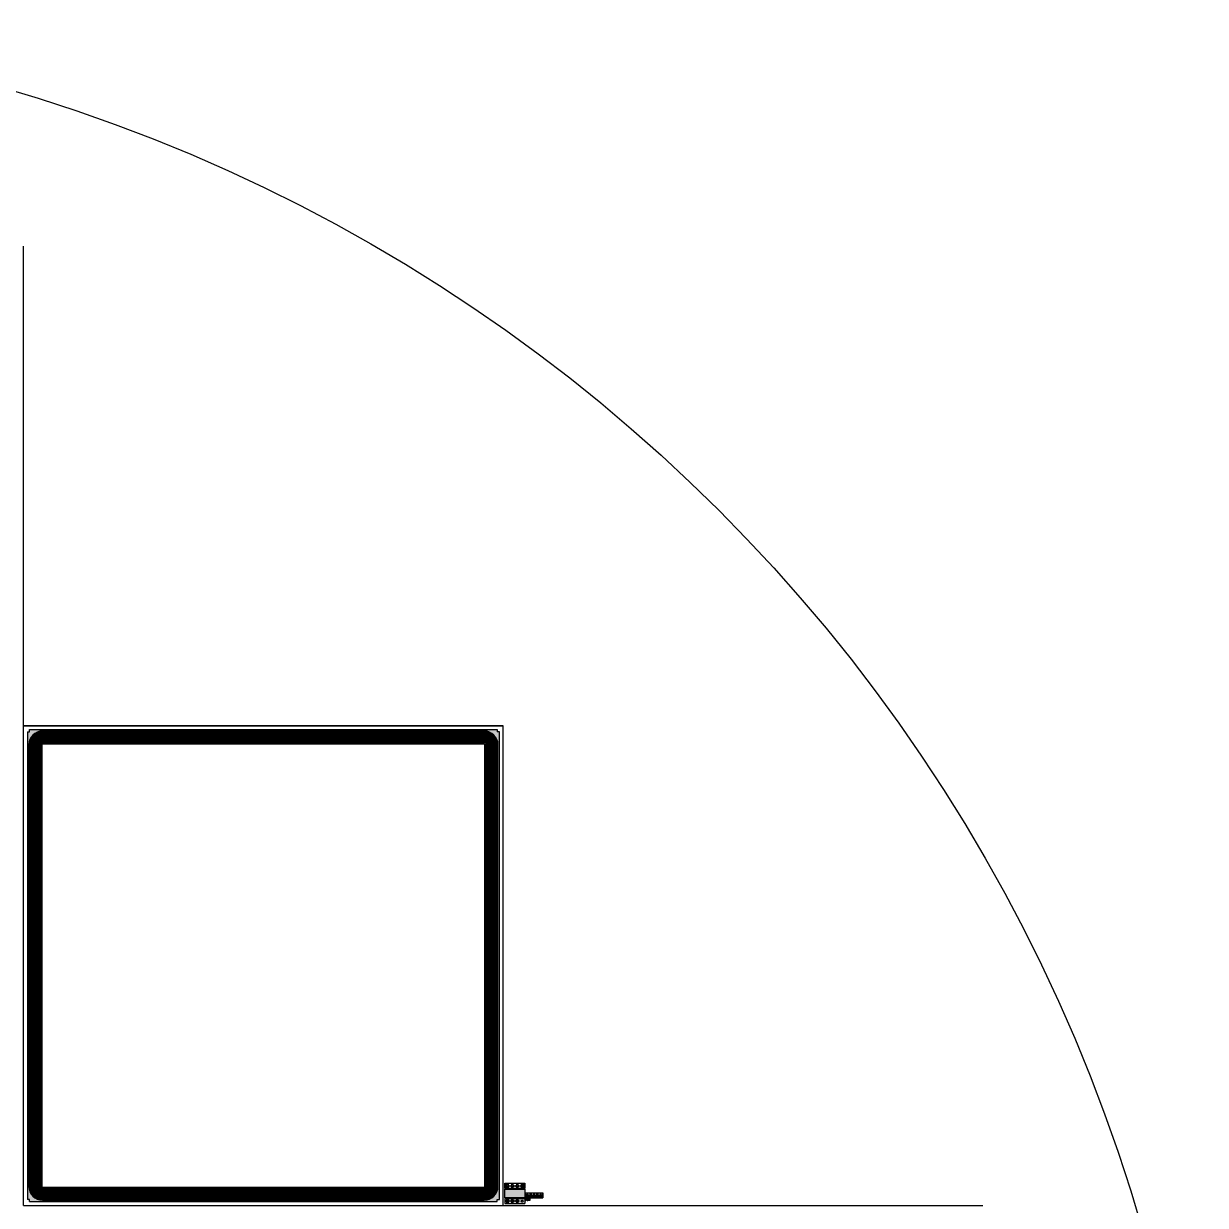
# Model space of a CAD drawing. Header units: millimetres. Extents: x -75 to 75, y -75 to 75.
# Drawn here: x 21.6 to 75, y 21.6 to 75 of the extents above; entities that cross this region are included whole.
import ezdxf

# ---------------------------------------------------------------- set-up
doc = ezdxf.new("R2010")
doc.units = ezdxf.units.MM
doc.layers.add('400AMET#2', color=9, linetype='Continuous')

msp = doc.modelspace()

# ---------------------------------------------------------------- hatches: boundary and pattern name
at = {"layer": '400AMET#2'}
h = msp.add_hatch(color=256, dxfattribs=at)
h.dxf.hatch_style = 1
h.paths.add_polyline_path([(21.92, 43.13), (21.92, 43.03), (21.82, 43.03), (21.82, 21.92), (21.92, 21.92), (21.92, 21.82), (43.03, 21.82), (43.03, 21.92), (43.13, 21.92), (43.13, 43.03), (43.03, 43.03), (43.03, 43.13)])
h.paths.add_polyline_path([(22.503, 43.063), (42.447, 43.063, -0.414214), (43.063, 42.447), (43.063, 22.503, -0.414214), (42.447, 21.887), (22.503, 21.887, -0.414214), (21.887, 22.503), (21.887, 42.447, -0.414214)], flags=16)
h.paths.add_polyline_path([(22.503, 43.043), (42.447, 43.043, -0.414214), (43.043, 42.447), (43.043, 22.503, -0.414214), (42.447, 21.907), (22.503, 21.907, -0.414214), (21.907, 22.503), (21.907, 42.447, -0.414214)], flags=0)
h.paths.add_polyline_path([(22.503, 43.017), (42.447, 43.017, -0.414214), (43.017, 42.447), (43.017, 22.503, -0.414214), (42.447, 21.933), (22.503, 21.933, -0.414214), (21.933, 22.503), (21.933, 42.447, -0.414214)], flags=0)
h.paths.add_polyline_path([(22.503, 42.997), (42.447, 42.997, -0.414214), (42.997, 42.447), (42.997, 22.503, -0.414214), (42.447, 21.953), (22.503, 21.953, -0.414214), (21.953, 22.503), (21.953, 42.447, -0.414214)], flags=0)
h.paths.add_polyline_path([(22.503, 42.973), (42.447, 42.973, -0.414214), (42.973, 42.447), (42.973, 22.503, -0.414214), (42.447, 21.977), (22.503, 21.977, -0.414214), (21.977, 22.503), (21.977, 42.447, -0.414214)], flags=0)
h.paths.add_polyline_path([(22.503, 42.953), (42.447, 42.953, -0.414214), (42.953, 42.447), (42.953, 22.503, -0.414214), (42.447, 21.997), (22.503, 21.997, -0.414214), (21.997, 22.503), (21.997, 42.447, -0.414214)], flags=0)
h.paths.add_polyline_path([(22.503, 42.929), (42.447, 42.929, -0.414214), (42.929, 42.447), (42.929, 22.503, -0.414214), (42.447, 22.021), (22.503, 22.021, -0.414214), (22.021, 22.503), (22.021, 42.447, -0.414214)], flags=0)
h.paths.add_polyline_path([(22.503, 42.909), (42.447, 42.909, -0.414214), (42.909, 42.447), (42.909, 22.503, -0.414214), (42.447, 22.041), (22.503, 22.041, -0.414214), (22.041, 22.503), (22.041, 42.447, -0.414214)], flags=0)
h.paths.add_polyline_path([(22.503, 42.885), (42.447, 42.885, -0.414214), (42.885, 42.447), (42.885, 22.503, -0.414214), (42.447, 22.065), (22.503, 22.065, -0.414214), (22.065, 22.503), (22.065, 42.447, -0.414214)], flags=0)
h.paths.add_polyline_path([(22.503, 42.865), (42.447, 42.865, -0.414214), (42.865, 42.447), (42.865, 22.503, -0.414214), (42.447, 22.085), (22.503, 22.085, -0.414214), (22.085, 22.503), (22.085, 42.447, -0.414214)], flags=0)
h.paths.add_polyline_path([(22.503, 42.843), (42.447, 42.843, -0.414214), (42.843, 42.447), (42.843, 22.503, -0.414214), (42.447, 22.107), (22.503, 22.107, -0.414214), (22.107, 22.503), (22.107, 42.447, -0.414214)], flags=0)
h.paths.add_polyline_path([(22.503, 42.823), (42.447, 42.823, -0.414214), (42.823, 42.447), (42.823, 22.503, -0.414214), (42.447, 22.127), (22.503, 22.127, -0.414214), (22.127, 22.503), (22.127, 42.447, -0.414214)], flags=0)
h.paths.add_polyline_path([(22.503, 42.801), (42.447, 42.801, -0.414214), (42.801, 42.447), (42.801, 22.503, -0.414214), (42.447, 22.149), (22.503, 22.149, -0.414214), (22.149, 22.503), (22.149, 42.447, -0.414214)], flags=0)
h.paths.add_polyline_path([(22.503, 42.781), (42.447, 42.781, -0.414214), (42.781, 42.447), (42.781, 22.503, -0.414214), (42.447, 22.169), (22.503, 22.169, -0.414214), (22.169, 22.503), (22.169, 42.447, -0.414214)], flags=0)
h.paths.add_polyline_path([(22.503, 42.759), (42.447, 42.759, -0.414214), (42.759, 42.447), (42.759, 22.503, -0.414214), (42.447, 22.191), (22.503, 22.191, -0.414214), (22.191, 22.503), (22.191, 42.447, -0.414214)], flags=0)
h.paths.add_polyline_path([(22.503, 42.739), (42.447, 42.739, -0.414214), (42.739, 42.447), (42.739, 22.503, -0.414214), (42.447, 22.211), (22.503, 22.211, -0.414214), (22.211, 22.503), (22.211, 42.447, -0.414214)], flags=0)
h.paths.add_polyline_path([(22.503, 42.721), (42.447, 42.721, -0.414214), (42.721, 42.447), (42.721, 22.503, -0.414214), (42.447, 22.229), (22.503, 22.229, -0.414214), (22.229, 22.503), (22.229, 42.447, -0.414214)], flags=0)
h.paths.add_polyline_path([(22.503, 42.701), (42.447, 42.701, -0.414214), (42.701, 42.447), (42.701, 22.503, -0.414214), (42.447, 22.249), (22.503, 22.249, -0.414214), (22.249, 22.503), (22.249, 42.447, -0.414214)], flags=0)
h.paths.add_polyline_path([(22.503, 42.683), (42.447, 42.683, -0.414214), (42.683, 42.447), (42.683, 22.503, -0.414214), (42.447, 22.267), (22.503, 22.267, -0.414214), (22.267, 22.503), (22.267, 42.447, -0.414214)], flags=0)
h.paths.add_polyline_path([(22.503, 42.663), (42.447, 42.663, -0.414214), (42.663, 42.447), (42.663, 22.503, -0.414214), (42.447, 22.287), (22.503, 22.287, -0.414214), (22.287, 22.503), (22.287, 42.447, -0.414214)], flags=0)
h.paths.add_polyline_path([(22.503, 42.645), (42.447, 42.645, -0.414214), (42.645, 42.447), (42.645, 22.503, -0.414214), (42.447, 22.305), (22.503, 22.305, -0.414214), (22.305, 22.503), (22.305, 42.447, -0.414214)], flags=0)
h.paths.add_polyline_path([(22.503, 42.625), (42.447, 42.625, -0.414214), (42.625, 42.447), (42.625, 22.503, -0.414214), (42.447, 22.325), (22.503, 22.325, -0.414214), (22.325, 22.503), (22.325, 42.447, -0.414214)], flags=0)
h.paths.add_polyline_path([(22.503, 42.61), (42.447, 42.61, -0.414214), (42.61, 42.447), (42.61, 22.503, -0.414214), (42.447, 22.34), (22.503, 22.34, -0.414214), (22.34, 22.503), (22.34, 42.447, -0.414214)], flags=0)
h.paths.add_polyline_path([(22.503, 42.59), (42.447, 42.59, -0.414214), (42.59, 42.447), (42.59, 22.503, -0.414214), (42.447, 22.36), (22.503, 22.36, -0.414214), (22.36, 22.503), (22.36, 42.447, -0.414214)], flags=0)
h.paths.add_polyline_path([(22.503, 42.575), (42.447, 42.575, -0.414214), (42.575, 42.447), (42.575, 22.503, -0.414214), (42.447, 22.375), (22.503, 22.375, -0.414214), (22.375, 22.503), (22.375, 42.447, -0.414214)], flags=0)
h.paths.add_polyline_path([(22.503, 42.555), (42.447, 42.555, -0.414214), (42.555, 42.447), (42.555, 22.503, -0.414214), (42.447, 22.395), (22.503, 22.395, -0.414214), (22.395, 22.503), (22.395, 42.447, -0.414214)], flags=0)
h.paths.add_polyline_path([(42.54, 42.54), (42.54, 22.41), (22.41, 22.41), (22.41, 42.54)], flags=0)
h.paths.add_polyline_path([(42.49, 42.49), (42.49, 22.46), (22.46, 22.46), (22.46, 42.49)], flags=0)
h.paths.add_polyline_path([(42.475, 42.475), (42.475, 22.475), (22.475, 22.475), (22.475, 42.475)], flags=0)
h.paths.add_polyline_path([(32.55, 42.447), (32.55, 42.297), (32.4, 42.297), (32.4, 42.447), (22.653, 42.447), (22.653, 42.297), (22.503, 42.297), (22.503, 32.55), (22.653, 32.55), (22.653, 32.4), (22.503, 32.4), (22.503, 22.653), (22.653, 22.653), (32.4, 22.503), (32.4, 22.653), (32.55, 22.653), (42.297, 22.503), (42.297, 22.653), (42.447, 22.653), (42.447, 32.4), (42.297, 32.4), (42.297, 32.55), (42.447, 32.55), (42.447, 42.297), (42.297, 42.297), (42.297, 42.447)], flags=0)
h = msp.add_hatch(color=256, dxfattribs=at)
h.dxf.hatch_style = 1
edge = h.paths.add_edge_path()
edge.add_arc((22.503, 22.503), 0.596, 180, 270)
edge.add_line((22.503, 21.907), (42.447, 21.907))
edge.add_arc((42.447, 22.503), 0.596, 270, 360)
edge.add_line((43.043, 22.503), (43.043, 42.447))
edge.add_arc((42.447, 42.447), 0.596, 360, 450)
edge.add_line((42.447, 43.043), (22.503, 43.043))
edge.add_arc((22.503, 42.447), 0.596, 90, 180)
edge.add_line((21.907, 42.447), (21.907, 22.503))
edge = h.paths.add_edge_path(flags=16)
edge.add_arc((22.503, 22.503), 0.57, 180, 270)
edge.add_line((22.503, 21.933), (42.447, 21.933))
edge.add_arc((42.447, 22.503), 0.57, 270, 360)
edge.add_line((43.017, 22.503), (43.017, 42.447))
edge.add_arc((42.447, 42.447), 0.57, 0, 90)
edge.add_line((42.447, 43.017), (22.503, 43.017))
edge.add_arc((22.503, 42.447), 0.57, 90, 180)
edge.add_line((21.933, 42.447), (21.933, 22.503))
h = msp.add_hatch(color=256, dxfattribs=at)
h.dxf.hatch_style = 1
edge = h.paths.add_edge_path()
edge.add_arc((22.503, 42.447), 0.55, 90, 180)
edge.add_line((21.953, 42.447), (21.953, 22.503))
edge.add_arc((22.503, 22.503), 0.55, 180, 270)
edge.add_line((22.503, 21.953), (42.447, 21.953))
edge.add_arc((42.447, 22.503), 0.55, 270, 360)
edge.add_line((42.997, 22.503), (42.997, 42.447))
edge.add_arc((42.447, 42.447), 0.55, 360, 450)
edge.add_line((42.447, 42.997), (22.503, 42.997))
edge = h.paths.add_edge_path(flags=16)
edge.add_arc((22.503, 42.447), 0.526, 90, 180)
edge.add_line((21.977, 42.447), (21.977, 22.503))
edge.add_arc((22.503, 22.503), 0.526, 180, 270)
edge.add_line((22.503, 21.977), (42.447, 21.977))
edge.add_arc((42.447, 22.503), 0.526, 270, 360)
edge.add_line((42.973, 22.503), (42.973, 42.447))
edge.add_arc((42.447, 42.447), 0.526, 360, 450)
edge.add_line((42.447, 42.973), (22.503, 42.973))
h = msp.add_hatch(color=256, dxfattribs=at)
h.dxf.hatch_style = 1
edge = h.paths.add_edge_path()
edge.add_arc((22.503, 22.503), 0.506, 180, 270)
edge.add_line((22.503, 21.997), (42.447, 21.997))
edge.add_arc((42.447, 22.503), 0.506, 270, 360)
edge.add_line((42.953, 22.503), (42.953, 42.447))
edge.add_arc((42.447, 42.447), 0.506, 360, 450)
edge.add_line((42.447, 42.953), (22.503, 42.953))
edge.add_arc((22.503, 42.447), 0.506, 90, 180)
edge.add_line((21.997, 42.447), (21.997, 22.503))
edge = h.paths.add_edge_path(flags=16)
edge.add_arc((22.503, 22.503), 0.482, 180, 270)
edge.add_line((22.503, 22.021), (42.447, 22.021))
edge.add_arc((42.447, 22.503), 0.482, 270, 360)
edge.add_line((42.929, 22.503), (42.929, 42.447))
edge.add_arc((42.447, 42.447), 0.482, 360, 450)
edge.add_line((42.447, 42.929), (22.503, 42.929))
edge.add_arc((22.503, 42.447), 0.482, 90, 180)
edge.add_line((22.021, 42.447), (22.021, 22.503))
h = msp.add_hatch(color=256, dxfattribs=at)
h.dxf.hatch_style = 1
edge = h.paths.add_edge_path()
edge.add_arc((22.503, 42.447), 0.462, 90, 180)
edge.add_line((22.041, 42.447), (22.041, 22.503))
edge.add_arc((22.503, 22.503), 0.462, 180, 270)
edge.add_line((22.503, 22.041), (42.447, 22.041))
edge.add_arc((42.447, 22.503), 0.462, 270, 360)
edge.add_line((42.909, 22.503), (42.909, 42.447))
edge.add_arc((42.447, 42.447), 0.462, 360, 450)
edge.add_line((42.447, 42.909), (22.503, 42.909))
edge = h.paths.add_edge_path(flags=16)
edge.add_arc((22.503, 42.447), 0.438, 90, 180)
edge.add_line((22.065, 42.447), (22.065, 22.503))
edge.add_arc((22.503, 22.503), 0.438, 180, 270)
edge.add_line((22.503, 22.065), (42.447, 22.065))
edge.add_arc((42.447, 22.503), 0.438, 270, 360)
edge.add_line((42.885, 22.503), (42.885, 42.447))
edge.add_arc((42.447, 42.447), 0.438, 360, 450)
edge.add_line((42.447, 42.885), (22.503, 42.885))
h = msp.add_hatch(color=256, dxfattribs=at)
h.dxf.hatch_style = 1
edge = h.paths.add_edge_path()
edge.add_arc((22.503, 22.503), 0.418, 180, 270)
edge.add_line((22.503, 22.085), (42.447, 22.085))
edge.add_arc((42.447, 22.503), 0.418, 270, 360)
edge.add_line((42.865, 22.503), (42.865, 42.447))
edge.add_arc((42.447, 42.447), 0.418, 0, 90)
edge.add_line((42.447, 42.865), (22.503, 42.865))
edge.add_arc((22.503, 42.447), 0.418, 90, 180)
edge.add_line((22.085, 42.447), (22.085, 22.503))
edge = h.paths.add_edge_path(flags=16)
edge.add_arc((22.503, 22.503), 0.396, 180, 270)
edge.add_line((22.503, 22.107), (42.447, 22.107))
edge.add_arc((42.447, 22.503), 0.396, 270, 360)
edge.add_line((42.843, 22.503), (42.843, 42.447))
edge.add_arc((42.447, 42.447), 0.396, 0, 90)
edge.add_line((42.447, 42.843), (22.503, 42.843))
edge.add_arc((22.503, 42.447), 0.396, 90, 180)
edge.add_line((22.107, 42.447), (22.107, 22.503))
h = msp.add_hatch(color=256, dxfattribs=at)
h.dxf.hatch_style = 1
edge = h.paths.add_edge_path(flags=16)
edge.add_arc((42.447, 22.503), 0.354, 270, 360)
edge.add_line((42.801, 22.503), (42.801, 42.447))
edge.add_arc((42.447, 42.447), 0.354, 0, 90)
edge.add_line((42.447, 42.801), (22.503, 42.801))
edge.add_arc((22.503, 42.447), 0.354, 90, 180)
edge.add_line((22.149, 42.447), (22.149, 22.503))
edge.add_arc((22.503, 22.503), 0.354, 180, 270)
edge.add_line((22.503, 22.149), (42.447, 22.149))
edge = h.paths.add_edge_path()
edge.add_arc((42.447, 22.503), 0.376, 270, 360)
edge.add_line((42.823, 22.503), (42.823, 42.447))
edge.add_arc((42.447, 42.447), 0.376, 0, 90)
edge.add_line((42.447, 42.823), (22.503, 42.823))
edge.add_arc((22.503, 42.447), 0.376, 90, 180)
edge.add_line((22.127, 42.447), (22.127, 22.503))
edge.add_arc((22.503, 22.503), 0.376, 180, 270)
edge.add_line((22.503, 22.127), (42.447, 22.127))
h = msp.add_hatch(color=256, dxfattribs=at)
h.dxf.hatch_style = 1
edge = h.paths.add_edge_path(flags=16)
edge.add_arc((42.447, 42.447), 0.312, 0, 90)
edge.add_line((42.447, 42.759), (22.503, 42.759))
edge.add_arc((22.503, 42.447), 0.312, 90, 180)
edge.add_line((22.191, 42.447), (22.191, 22.503))
edge.add_arc((22.503, 22.503), 0.312, 180, 270)
edge.add_line((22.503, 22.191), (42.447, 22.191))
edge.add_arc((42.447, 22.503), 0.312, 270, 360)
edge.add_line((42.759, 22.503), (42.759, 42.447))
edge = h.paths.add_edge_path()
edge.add_arc((42.447, 42.447), 0.334, 0, 90)
edge.add_line((42.447, 42.781), (22.503, 42.781))
edge.add_arc((22.503, 42.447), 0.334, 90, 180)
edge.add_line((22.169, 42.447), (22.169, 22.503))
edge.add_arc((22.503, 22.503), 0.334, 180, 270)
edge.add_line((22.503, 22.169), (42.447, 22.169))
edge.add_arc((42.447, 22.503), 0.334, 270, 360)
edge.add_line((42.781, 22.503), (42.781, 42.447))
h = msp.add_hatch(color=256, dxfattribs=at)
h.dxf.hatch_style = 1
edge = h.paths.add_edge_path(flags=16)
edge.add_arc((42.447, 22.503), 0.274, 270, 360)
edge.add_line((42.721, 22.503), (42.721, 42.447))
edge.add_arc((42.447, 42.447), 0.274, 0, 90)
edge.add_line((42.447, 42.721), (22.503, 42.721))
edge.add_arc((22.503, 42.447), 0.274, 90, 180)
edge.add_line((22.229, 42.447), (22.229, 22.503))
edge.add_arc((22.503, 22.503), 0.274, 180, 270)
edge.add_line((22.503, 22.229), (42.447, 22.229))
edge = h.paths.add_edge_path()
edge.add_arc((42.447, 22.503), 0.292, 270, 360)
edge.add_line((42.739, 22.503), (42.739, 42.447))
edge.add_arc((42.447, 42.447), 0.292, 0, 90)
edge.add_line((42.447, 42.739), (22.503, 42.739))
edge.add_arc((22.503, 42.447), 0.292, 90, 180)
edge.add_line((22.211, 42.447), (22.211, 22.503))
edge.add_arc((22.503, 22.503), 0.292, 180, 270)
edge.add_line((22.503, 22.211), (42.447, 22.211))
h = msp.add_hatch(color=256, dxfattribs=at)
h.dxf.hatch_style = 1
edge = h.paths.add_edge_path(flags=16)
edge.add_arc((42.447, 42.447), 0.236, 0, 90)
edge.add_line((42.447, 42.683), (22.503, 42.683))
edge.add_arc((22.503, 42.447), 0.236, 90, 180)
edge.add_line((22.267, 42.447), (22.267, 22.503))
edge.add_arc((22.503, 22.503), 0.236, 180, 270)
edge.add_line((22.503, 22.267), (42.447, 22.267))
edge.add_arc((42.447, 22.503), 0.236, 270, 360)
edge.add_line((42.683, 22.503), (42.683, 42.447))
edge = h.paths.add_edge_path()
edge.add_arc((42.447, 42.447), 0.254, 0, 90)
edge.add_line((42.447, 42.701), (22.503, 42.701))
edge.add_arc((22.503, 42.447), 0.254, 90, 180)
edge.add_line((22.249, 42.447), (22.249, 22.503))
edge.add_arc((22.503, 22.503), 0.254, 180, 270)
edge.add_line((22.503, 22.249), (42.447, 22.249))
edge.add_arc((42.447, 22.503), 0.254, 270, 360)
edge.add_line((42.701, 22.503), (42.701, 42.447))
h = msp.add_hatch(color=256, dxfattribs=at)
h.dxf.hatch_style = 1
edge = h.paths.add_edge_path()
edge.add_arc((42.447, 22.503), 0.216, 270, 360)
edge.add_line((42.663, 22.503), (42.663, 42.447))
edge.add_arc((42.447, 42.447), 0.216, 0, 90)
edge.add_line((42.447, 42.663), (22.503, 42.663))
edge.add_arc((22.503, 42.447), 0.216, 90, 180)
edge.add_line((22.287, 42.447), (22.287, 22.503))
edge.add_arc((22.503, 22.503), 0.216, 180, 270)
edge.add_line((22.503, 22.287), (42.447, 22.287))
edge = h.paths.add_edge_path(flags=16)
edge.add_arc((42.447, 22.503), 0.198, 270, 360)
edge.add_line((42.645, 22.503), (42.645, 42.447))
edge.add_arc((42.447, 42.447), 0.198, 0, 90)
edge.add_line((42.447, 42.645), (22.503, 42.645))
edge.add_arc((22.503, 42.447), 0.198, 90, 180)
edge.add_line((22.305, 42.447), (22.305, 22.503))
edge.add_arc((22.503, 22.503), 0.198, 180, 270)
edge.add_line((22.503, 22.305), (42.447, 22.305))
h = msp.add_hatch(color=256, dxfattribs=at)
h.dxf.hatch_style = 1
edge = h.paths.add_edge_path(flags=16)
edge.add_arc((22.503, 22.503), 0.163, 180, 270)
edge.add_line((22.503, 22.34), (42.447, 22.34))
edge.add_arc((42.447, 22.503), 0.163, 270, 360)
edge.add_line((42.61, 22.503), (42.61, 42.447))
edge.add_arc((42.447, 42.447), 0.163, 0, 90)
edge.add_line((42.447, 42.61), (22.503, 42.61))
edge.add_arc((22.503, 42.447), 0.163, 90, 180)
edge.add_line((22.34, 42.447), (22.34, 22.503))
edge = h.paths.add_edge_path()
edge.add_arc((22.503, 22.503), 0.178, 180, 270)
edge.add_line((22.503, 22.325), (42.447, 22.325))
edge.add_arc((42.447, 22.503), 0.178, 270, 360)
edge.add_line((42.625, 22.503), (42.625, 42.447))
edge.add_arc((42.447, 42.447), 0.178, 0, 90)
edge.add_line((42.447, 42.625), (22.503, 42.625))
edge.add_arc((22.503, 42.447), 0.178, 90, 180)
edge.add_line((22.325, 42.447), (22.325, 22.503))
h = msp.add_hatch(color=256, dxfattribs=at)
h.dxf.hatch_style = 1
edge = h.paths.add_edge_path()
edge.add_line((22.36, 42.447), (22.36, 22.503))
edge.add_arc((22.503, 22.503), 0.143, 180, 270)
edge.add_line((22.503, 22.36), (42.447, 22.36))
edge.add_arc((42.447, 22.503), 0.143, 270, 360)
edge.add_line((42.59, 22.503), (42.59, 42.447))
edge.add_arc((42.447, 42.447), 0.143, 0, 90)
edge.add_line((42.447, 42.59), (22.503, 42.59))
edge.add_arc((22.503, 42.447), 0.143, 90, 180)
edge = h.paths.add_edge_path(flags=16)
edge.add_line((22.375, 42.447), (22.375, 22.503))
edge.add_arc((22.503, 22.503), 0.128, 180, 270)
edge.add_line((22.503, 22.375), (42.447, 22.375))
edge.add_arc((42.447, 22.503), 0.128, 270, 360)
edge.add_line((42.575, 22.503), (42.575, 42.447))
edge.add_arc((42.447, 42.447), 0.128, 0, 90)
edge.add_line((42.447, 42.575), (22.503, 42.575))
edge.add_arc((22.503, 42.447), 0.128, 90, 180)
h = msp.add_hatch(color=256, dxfattribs=at)
h.dxf.hatch_style = 1
edge = h.paths.add_edge_path(flags=16)
edge.add_arc((22.503, 22.503), 0.093, 180, 270)
edge.add_line((22.503, 22.41), (42.447, 22.41))
edge.add_arc((42.447, 22.503), 0.093, 270, 360)
edge.add_line((42.54, 22.503), (42.54, 42.447))
edge.add_arc((42.447, 42.447), 0.093, 0, 90)
edge.add_line((42.447, 42.54), (22.503, 42.54))
edge.add_arc((22.503, 42.447), 0.093, 90, 180)
edge.add_line((22.41, 42.447), (22.41, 22.503))
edge = h.paths.add_edge_path()
edge.add_arc((22.503, 22.503), 0.108, 180, 270)
edge.add_line((22.503, 22.395), (42.447, 22.395))
edge.add_arc((42.447, 22.503), 0.108, 270, 360)
edge.add_line((42.555, 22.503), (42.555, 42.447))
edge.add_arc((42.447, 42.447), 0.108, 0, 90)
edge.add_line((42.447, 42.555), (22.503, 42.555))
edge.add_arc((22.503, 42.447), 0.108, 90, 180)
edge.add_line((22.395, 42.447), (22.395, 22.503))
h = msp.add_hatch(color=256, dxfattribs=at)
h.dxf.hatch_style = 1
edge = h.paths.add_edge_path(flags=16)
edge.add_arc((22.503, 42.447), 0.028, 90, 180)
edge.add_line((22.475, 42.447), (22.475, 22.503))
edge.add_arc((22.503, 22.503), 0.028, 180, 270)
edge.add_line((22.503, 22.475), (42.447, 22.475))
edge.add_arc((42.447, 22.503), 0.028, 270, 360)
edge.add_line((42.475, 22.503), (42.475, 42.447))
edge.add_arc((42.447, 42.447), 0.028, 0, 90)
edge.add_line((42.447, 42.475), (22.503, 42.475))
edge = h.paths.add_edge_path()
edge.add_arc((22.503, 42.447), 0.043, 90, 180)
edge.add_line((22.46, 42.447), (22.46, 22.503))
edge.add_arc((22.503, 22.503), 0.043, 180, 270)
edge.add_line((22.503, 22.46), (42.447, 22.46))
edge.add_arc((42.447, 22.503), 0.043, 270, 360)
edge.add_line((42.49, 22.503), (42.49, 42.447))
edge.add_arc((42.447, 42.447), 0.043, 0, 90)
edge.add_line((42.447, 42.49), (22.503, 42.49))
h = msp.add_hatch(color=256, dxfattribs=at)
h.dxf.hatch_style = 1
h.paths.add_polyline_path([(44.275, 22.645), (43.375, 22.645), (43.375, 22.405), (44.275, 22.405)])
h.paths.add_polyline_path([(43.385, 22.635), (44.265, 22.635), (44.265, 22.415), (43.385, 22.415)], flags=16)
h.paths.add_polyline_path([(43.47, 22.6), (43.52, 22.6), (43.52, 22.55), (43.57, 22.55), (43.57, 22.5), (43.52, 22.5), (43.52, 22.45), (43.47, 22.45), (43.47, 22.5), (43.42, 22.5), (43.42, 22.55), (43.47, 22.55)], flags=0)
h.paths.add_polyline_path([(43.48, 22.57), (43.51, 22.57), (43.51, 22.54), (43.54, 22.54), (43.54, 22.51), (43.51, 22.51), (43.51, 22.48), (43.48, 22.48), (43.48, 22.51), (43.45, 22.51), (43.45, 22.54), (43.48, 22.54)], flags=0)
h.paths.add_polyline_path([(43.64, 22.55), (43.69, 22.55), (43.69, 22.6), (43.74, 22.6), (43.74, 22.55), (43.79, 22.55), (43.79, 22.5), (43.74, 22.5), (43.74, 22.45), (43.69, 22.45), (43.69, 22.5), (43.64, 22.5)], flags=0)
h.paths.add_polyline_path([(43.67, 22.54), (43.7, 22.54), (43.7, 22.57), (43.73, 22.57), (43.73, 22.54), (43.76, 22.54), (43.76, 22.51), (43.73, 22.51), (43.73, 22.48), (43.7, 22.48), (43.7, 22.51), (43.67, 22.51)], flags=0)
h.paths.add_polyline_path([(43.86, 22.55), (43.91, 22.55), (43.91, 22.6), (43.96, 22.6), (43.96, 22.55), (44.01, 22.55), (44.01, 22.5), (43.96, 22.5), (43.96, 22.45), (43.91, 22.45), (43.91, 22.5), (43.86, 22.5)], flags=0)
h.paths.add_polyline_path([(43.89, 22.54), (43.92, 22.54), (43.92, 22.57), (43.95, 22.57), (43.95, 22.54), (43.98, 22.54), (43.98, 22.51), (43.95, 22.51), (43.95, 22.48), (43.92, 22.48), (43.92, 22.51), (43.89, 22.51)], flags=0)
h.paths.add_polyline_path([(44.08, 22.55), (44.13, 22.55), (44.13, 22.6), (44.18, 22.6), (44.18, 22.55), (44.23, 22.55), (44.23, 22.5), (44.18, 22.5), (44.18, 22.45), (44.13, 22.45), (44.13, 22.5), (44.08, 22.5)], flags=0)
h = msp.add_hatch(color=256, dxfattribs=at)
h.dxf.hatch_style = 1
h.paths.add_polyline_path([(43.57, 22.55), (43.52, 22.55), (43.52, 22.6), (43.47, 22.6), (43.47, 22.55), (43.42, 22.55), (43.42, 22.5), (43.47, 22.5), (43.47, 22.45), (43.52, 22.45), (43.52, 22.5), (43.57, 22.5)])
h.paths.add_polyline_path([(43.54, 22.51), (43.51, 22.51), (43.51, 22.48), (43.48, 22.48), (43.48, 22.51), (43.45, 22.51), (43.45, 22.54), (43.48, 22.54), (43.48, 22.57), (43.51, 22.57), (43.51, 22.54), (43.54, 22.54)], flags=16)
h = msp.add_hatch(color=256, dxfattribs=at)
h.dxf.hatch_style = 1
h.paths.add_polyline_path([(43.79, 22.55), (43.74, 22.55), (43.74, 22.6), (43.69, 22.6), (43.69, 22.55), (43.64, 22.55), (43.64, 22.5), (43.69, 22.5), (43.69, 22.45), (43.74, 22.45), (43.74, 22.5), (43.79, 22.5)])
h.paths.add_polyline_path([(43.76, 22.51), (43.73, 22.51), (43.73, 22.48), (43.7, 22.48), (43.7, 22.51), (43.67, 22.51), (43.67, 22.54), (43.7, 22.54), (43.7, 22.57), (43.73, 22.57), (43.73, 22.54), (43.76, 22.54)], flags=16)
h = msp.add_hatch(color=256, dxfattribs=at)
h.dxf.hatch_style = 1
h.paths.add_polyline_path([(44.01, 22.55), (43.96, 22.55), (43.96, 22.6), (43.91, 22.6), (43.91, 22.55), (43.86, 22.55), (43.86, 22.5), (43.91, 22.5), (43.91, 22.45), (43.96, 22.45), (43.96, 22.5), (44.01, 22.5)])
h.paths.add_polyline_path([(43.98, 22.51), (43.95, 22.51), (43.95, 22.48), (43.92, 22.48), (43.92, 22.51), (43.89, 22.51), (43.89, 22.54), (43.92, 22.54), (43.92, 22.57), (43.95, 22.57), (43.95, 22.54), (43.98, 22.54)], flags=16)
h = msp.add_hatch(color=256, dxfattribs=at)
h.dxf.hatch_style = 1
h.paths.add_polyline_path([(44.23, 22.55), (44.18, 22.55), (44.18, 22.6), (44.13, 22.6), (44.13, 22.55), (44.08, 22.55), (44.08, 22.5), (44.13, 22.5), (44.13, 22.45), (44.18, 22.45), (44.18, 22.5), (44.23, 22.5)])
h = msp.add_hatch(color=256, dxfattribs=at)
h.dxf.hatch_style = 1
h.paths.add_polyline_path([(44.275, 21.985), (44.275, 22.385), (43.375, 22.385), (43.375, 21.985)])
h = msp.add_hatch(color=256, dxfattribs=at)
h.dxf.hatch_style = 1
h.paths.add_polyline_path([(44.27, 21.96), (43.38, 21.96), (43.38, 21.73), (44.27, 21.73)])
h.paths.add_polyline_path([(43.57, 21.87), (43.57, 21.82), (43.52, 21.82), (43.52, 21.77), (43.47, 21.77), (43.47, 21.82), (43.42, 21.82), (43.42, 21.87), (43.47, 21.87), (43.47, 21.92), (43.52, 21.92), (43.52, 21.87)], flags=16)
h.paths.add_polyline_path([(43.54, 21.86), (43.54, 21.83), (43.51, 21.83), (43.51, 21.8), (43.48, 21.8), (43.48, 21.83), (43.45, 21.83), (43.45, 21.86), (43.48, 21.86), (43.48, 21.89), (43.51, 21.89), (43.51, 21.86)], flags=0)
h.paths.add_polyline_path([(43.64, 21.87), (43.69, 21.87), (43.69, 21.92), (43.74, 21.92), (43.74, 21.87), (43.79, 21.87), (43.79, 21.82), (43.74, 21.82), (43.74, 21.77), (43.69, 21.77), (43.69, 21.82), (43.64, 21.82)], flags=16)
h.paths.add_polyline_path([(43.67, 21.86), (43.7, 21.86), (43.7, 21.89), (43.73, 21.89), (43.73, 21.86), (43.76, 21.86), (43.76, 21.83), (43.73, 21.83), (43.73, 21.8), (43.7, 21.8), (43.7, 21.83), (43.67, 21.83)], flags=0)
h.paths.add_polyline_path([(43.86, 21.87), (43.91, 21.87), (43.91, 21.92), (43.96, 21.92), (43.96, 21.87), (44.01, 21.87), (44.01, 21.82), (43.96, 21.82), (43.96, 21.77), (43.91, 21.77), (43.91, 21.82), (43.86, 21.82)], flags=16)
h.paths.add_polyline_path([(43.89, 21.86), (43.92, 21.86), (43.92, 21.89), (43.95, 21.89), (43.95, 21.86), (43.98, 21.86), (43.98, 21.83), (43.95, 21.83), (43.95, 21.8), (43.92, 21.8), (43.92, 21.83), (43.89, 21.83)], flags=0)
h.paths.add_polyline_path([(44.11, 21.86), (44.14, 21.86), (44.14, 21.89), (44.17, 21.89), (44.17, 21.86), (44.2, 21.86), (44.2, 21.83), (44.17, 21.83), (44.17, 21.8), (44.14, 21.8), (44.14, 21.83), (44.11, 21.83)], flags=16)
h = msp.add_hatch(color=256, dxfattribs=at)
h.dxf.hatch_style = 1
h.paths.add_polyline_path([(43.54, 21.86), (43.51, 21.86), (43.51, 21.89), (43.48, 21.89), (43.48, 21.86), (43.45, 21.86), (43.45, 21.83), (43.48, 21.83), (43.48, 21.8), (43.51, 21.8), (43.51, 21.83), (43.54, 21.83)])
h = msp.add_hatch(color=256, dxfattribs=at)
h.dxf.hatch_style = 1
h.paths.add_polyline_path([(43.76, 21.86), (43.73, 21.86), (43.73, 21.89), (43.7, 21.89), (43.7, 21.86), (43.67, 21.86), (43.67, 21.83), (43.7, 21.83), (43.7, 21.8), (43.73, 21.8), (43.73, 21.83), (43.76, 21.83)])
h = msp.add_hatch(color=256, dxfattribs=at)
h.dxf.hatch_style = 1
h.paths.add_polyline_path([(43.98, 21.86), (43.95, 21.86), (43.95, 21.89), (43.92, 21.89), (43.92, 21.86), (43.89, 21.86), (43.89, 21.83), (43.92, 21.83), (43.92, 21.8), (43.95, 21.8), (43.95, 21.83), (43.98, 21.83)])
h = msp.add_hatch(color=256, dxfattribs=at)
h.dxf.hatch_style = 1
h.paths.add_polyline_path([(44.295, 22.215), (44.295, 21.985), (45.095, 21.985), (45.095, 22.215)])
h.paths.add_polyline_path([(45.085, 22.205), (45.085, 21.995), (44.305, 21.995), (44.305, 22.205)], flags=16)
h.paths.add_polyline_path([(44.445, 22.125), (44.445, 22.025), (44.345, 22.025), (44.345, 22.125)], flags=0)
h = msp.add_hatch(color=256, dxfattribs=at)
h.dxf.hatch_style = 1
h.paths.add_polyline_path([(44.385, 21.905), (44.385, 21.865), (44.405, 21.865), (44.405, 21.965), (44.385, 21.965), (44.385, 21.945), (44.365, 21.945), (44.365, 21.925), (44.345, 21.925), (44.345, 21.945), (44.325, 21.945), (44.325, 21.965), (44.305, 21.965), (44.305, 21.865), (44.325, 21.865), (44.325, 21.905), (44.345, 21.905), (44.345, 21.885), (44.365, 21.885), (44.365, 21.905)])
h = msp.add_hatch(color=256, dxfattribs=at)
h.dxf.hatch_style = 1
h.paths.add_polyline_path([(44.345, 22.025), (44.445, 22.025), (44.445, 22.125), (44.345, 22.125)])
h = msp.add_hatch(color=256, dxfattribs=at)
h.dxf.hatch_style = 1
h.paths.add_polyline_path([(44.39, 22.135), (44.4, 22.135), (44.4, 22.195), (44.39, 22.195)])
h = msp.add_hatch(color=256, dxfattribs=at)
h.dxf.hatch_style = 1
h.paths.add_polyline_path([(44.425, 21.925), (44.425, 21.905), (44.485, 21.905), (44.485, 21.885), (44.425, 21.885), (44.425, 21.865), (44.505, 21.865), (44.505, 21.965), (44.425, 21.965), (44.425, 21.945), (44.485, 21.945), (44.485, 21.925)])
h = msp.add_hatch(color=256, dxfattribs=at)
h.dxf.hatch_style = 1
h.paths.add_polyline_path([(44.495, 22.025), (44.595, 22.025), (44.595, 22.125), (44.495, 22.125)])
h = msp.add_hatch(color=256, dxfattribs=at)
h.dxf.hatch_style = 1
h.paths.add_polyline_path([(44.525, 22.159), (44.555, 22.159), (44.555, 22.147), (44.525, 22.147), (44.525, 22.135), (44.565, 22.135), (44.565, 22.171), (44.535, 22.171), (44.535, 22.183), (44.565, 22.183), (44.565, 22.195), (44.525, 22.195)])
h = msp.add_hatch(color=256, dxfattribs=at)
h.dxf.hatch_style = 1
h.paths.add_polyline_path([(44.745, 22.025), (44.745, 22.125), (44.645, 22.125), (44.645, 22.025)])
h = msp.add_hatch(color=256, dxfattribs=at)
h.dxf.hatch_style = 1
h.paths.add_polyline_path([(44.715, 22.159), (44.715, 22.171), (44.685, 22.171), (44.685, 22.183), (44.715, 22.183), (44.715, 22.195), (44.675, 22.195), (44.675, 22.135), (44.715, 22.135), (44.715, 22.147), (44.685, 22.147), (44.685, 22.159)])
h = msp.add_hatch(color=256, dxfattribs=at)
h.dxf.hatch_style = 1
h.paths.add_polyline_path([(44.895, 22.025), (44.895, 22.125), (44.795, 22.125), (44.795, 22.025)])
h = msp.add_hatch(color=256, dxfattribs=at)
h.dxf.hatch_style = 1
h.paths.add_polyline_path([(44.835, 22.159), (44.865, 22.159), (44.865, 22.195), (44.855, 22.195), (44.855, 22.171), (44.835, 22.171), (44.835, 22.195), (44.825, 22.195), (44.825, 22.135), (44.835, 22.135)])
h = msp.add_hatch(color=256, dxfattribs=at)
h.dxf.hatch_style = 1
h.paths.add_polyline_path([(45.045, 22.025), (45.045, 22.125), (44.945, 22.125), (44.945, 22.025)])
h = msp.add_hatch(color=256, dxfattribs=at)
h.dxf.hatch_style = 1
h.paths.add_polyline_path([(44.975, 22.135), (45.015, 22.135), (45.015, 22.147), (44.985, 22.147), (44.985, 22.159), (45.015, 22.159), (45.015, 22.195), (44.975, 22.195), (44.975, 22.183), (45.005, 22.183), (45.005, 22.171), (44.975, 22.171)])

# ---------------------------------------------------------------- linework, layer by layer
for p, q in [((21.65, 43.3), (21.65, 64.95)), ((43.3, 43.3), (21.65, 43.3)), ((21.65, 21.65), (21.65, 43.3)), ((21.65, 43.3), (43.3, 43.3)), ((43.3, 21.65), (43.3, 43.3)), ((43.3, 21.65), (43.3, 43.3)), ((21.65, 21.65), (43.3, 21.65)), ((43.3, 21.65), (64.95, 21.65))]:
    msp.add_line(p, q)
msp.add_circle((0, 0), 75)
for p, q in [((21.82, 43.03), (21.92, 43.03)), ((21.82, 43.03), (21.82, 21.92)), ((21.92, 43.03), (21.92, 43.13)), ((21.92, 43.13), (43.03, 43.13)), ((42.447, 43.063), (22.503, 43.063)), ((42.447, 43.043), (22.503, 43.043)), ((42.447, 43.017), (22.503, 43.017)), ((42.447, 42.997), (22.503, 42.997)), ((42.447, 42.973), (22.503, 42.973)), ((42.447, 42.953), (22.503, 42.953)), ((42.447, 42.929), (22.503, 42.929)), ((42.447, 42.909), (22.503, 42.909)), ((42.447, 42.885), (22.503, 42.885)), ((42.447, 42.865), (22.503, 42.865)), ((42.447, 42.843), (22.503, 42.843)), ((42.447, 42.823), (22.503, 42.823)), ((42.447, 42.801), (22.503, 42.801)), ((42.447, 42.781), (22.503, 42.781)), ((42.447, 42.759), (22.503, 42.759)), ((42.447, 42.739), (22.503, 42.739)), ((42.447, 42.721), (22.503, 42.721)), ((42.447, 42.701), (22.503, 42.701)), ((42.447, 42.683), (22.503, 42.683)), ((43.03, 43.13), (43.03, 43.03)), ((43.13, 43.03), (43.03, 43.03)), ((43.13, 21.92), (43.13, 43.03)), ((21.887, 42.447), (21.887, 22.503)), ((21.907, 42.447), (21.907, 22.503)), ((21.933, 42.447), (21.933, 22.503)), ((21.953, 42.447), (21.953, 22.503)), ((21.977, 42.447), (21.977, 22.503)), ((21.997, 42.447), (21.997, 22.503)), ((22.021, 42.447), (22.021, 22.503)), ((22.041, 42.447), (22.041, 22.503)), ((22.065, 42.447), (22.065, 22.503)), ((22.085, 42.447), (22.085, 22.503)), ((22.107, 42.447), (22.107, 22.503)), ((22.127, 42.447), (22.127, 22.503)), ((22.149, 42.447), (22.149, 22.503)), ((22.169, 42.447), (22.169, 22.503)), ((22.191, 42.447), (22.191, 22.503)), ((22.211, 42.447), (22.211, 22.503)), ((22.229, 42.447), (22.229, 22.503)), ((22.249, 42.447), (22.249, 22.503)), ((22.267, 42.447), (22.267, 22.503)), ((22.287, 42.447), (22.287, 22.503)), ((22.305, 42.447), (22.305, 22.503)), ((22.325, 42.447), (22.325, 22.503)), ((22.34, 42.447), (22.34, 22.503)), ((22.36, 42.447), (22.36, 22.503)), ((22.375, 42.447), (22.375, 22.503)), ((22.395, 42.447), (22.395, 22.503)), ((22.41, 42.447), (22.41, 22.503)), ((22.46, 42.447), (22.46, 22.503)), ((22.475, 42.447), (22.475, 22.503)), ((42.447, 42.663), (22.503, 42.663)), ((42.447, 42.645), (22.503, 42.645)), ((42.447, 42.625), (22.503, 42.625)), ((42.447, 42.61), (22.503, 42.61)), ((42.447, 42.59), (22.503, 42.59)), ((42.447, 42.575), (22.503, 42.575)), ((42.447, 42.555), (22.503, 42.555)), ((42.447, 42.54), (22.503, 42.54)), ((42.447, 42.49), (22.503, 42.49)), ((42.447, 42.475), (22.503, 42.475)), ((42.475, 22.503), (42.475, 42.447)), ((42.49, 22.503), (42.49, 42.447)), ((42.54, 22.503), (42.54, 42.447)), ((42.555, 22.503), (42.555, 42.447)), ((42.575, 22.503), (42.575, 42.447)), ((42.59, 22.503), (42.59, 42.447)), ((42.61, 22.503), (42.61, 42.447)), ((42.625, 22.503), (42.625, 42.447)), ((42.645, 22.503), (42.645, 42.447)), ((42.663, 22.503), (42.663, 42.447)), ((42.683, 22.503), (42.683, 42.447)), ((42.701, 22.503), (42.701, 42.447)), ((42.721, 22.503), (42.721, 42.447)), ((42.739, 22.503), (42.739, 42.447)), ((42.759, 22.503), (42.759, 42.447)), ((42.781, 22.503), (42.781, 42.447)), ((42.801, 22.503), (42.801, 42.447)), ((42.823, 22.503), (42.823, 42.447)), ((42.843, 22.503), (42.843, 42.447)), ((42.865, 22.503), (42.865, 42.447)), ((42.885, 22.503), (42.885, 42.447)), ((42.909, 22.503), (42.909, 42.447)), ((42.929, 22.503), (42.929, 42.447)), ((42.953, 22.503), (42.953, 42.447)), ((42.973, 22.503), (42.973, 42.447)), ((42.997, 22.503), (42.997, 42.447)), ((43.017, 22.503), (43.017, 42.447)), ((43.043, 22.503), (43.043, 42.447)), ((43.063, 22.503), (43.063, 42.447)), ((22.503, 22.475), (42.447, 22.475)), ((22.503, 22.46), (42.447, 22.46)), ((22.503, 22.41), (42.447, 22.41)), ((43.375, 22.405), (43.375, 22.645)), ((43.375, 22.645), (44.275, 22.645)), ((43.385, 22.635), (43.385, 22.415)), ((44.265, 22.635), (43.385, 22.635)), ((43.385, 22.415), (44.265, 22.415)), ((43.42, 22.55), (43.47, 22.55)), ((43.42, 22.5), (43.42, 22.55)), ((43.47, 22.5), (43.42, 22.5)), ((43.45, 22.54), (43.48, 22.54)), ((43.45, 22.51), (43.45, 22.54)), ((43.48, 22.51), (43.45, 22.51)), ((43.47, 22.55), (43.47, 22.6)), ((43.47, 22.6), (43.52, 22.6)), ((43.47, 22.45), (43.47, 22.5)), ((43.52, 22.45), (43.47, 22.45)), ((43.48, 22.54), (43.48, 22.57)), ((43.48, 22.57), (43.51, 22.57)), ((43.48, 22.48), (43.48, 22.51)), ((43.51, 22.48), (43.48, 22.48)), ((43.51, 22.57), (43.51, 22.54)), ((43.51, 22.54), (43.54, 22.54)), ((43.54, 22.51), (43.51, 22.51)), ((43.51, 22.51), (43.51, 22.48)), ((43.52, 22.6), (43.52, 22.55)), ((43.52, 22.55), (43.57, 22.55)), ((43.57, 22.5), (43.52, 22.5)), ((43.52, 22.5), (43.52, 22.45)), ((43.54, 22.54), (43.54, 22.51)), ((43.57, 22.55), (43.57, 22.5)), ((43.64, 22.55), (43.69, 22.55)), ((43.64, 22.5), (43.64, 22.55)), ((43.69, 22.5), (43.64, 22.5)), ((43.67, 22.54), (43.7, 22.54)), ((43.67, 22.51), (43.67, 22.54)), ((43.7, 22.51), (43.67, 22.51)), ((43.69, 22.55), (43.69, 22.6)), ((43.69, 22.6), (43.74, 22.6)), ((43.69, 22.45), (43.69, 22.5)), ((43.74, 22.45), (43.69, 22.45)), ((43.7, 22.54), (43.7, 22.57)), ((43.7, 22.57), (43.73, 22.57)), ((43.7, 22.48), (43.7, 22.51)), ((43.73, 22.48), (43.7, 22.48)), ((43.73, 22.57), (43.73, 22.54)), ((43.73, 22.54), (43.76, 22.54)), ((43.76, 22.51), (43.73, 22.51)), ((43.73, 22.51), (43.73, 22.48)), ((43.74, 22.6), (43.74, 22.55)), ((43.74, 22.55), (43.79, 22.55)), ((43.79, 22.5), (43.74, 22.5)), ((43.74, 22.5), (43.74, 22.45)), ((43.76, 22.54), (43.76, 22.51)), ((43.79, 22.55), (43.79, 22.5)), ((43.86, 22.55), (43.91, 22.55)), ((43.86, 22.5), (43.86, 22.55)), ((43.91, 22.5), (43.86, 22.5)), ((43.89, 22.54), (43.92, 22.54)), ((43.89, 22.51), (43.89, 22.54)), ((43.92, 22.51), (43.89, 22.51)), ((43.91, 22.55), (43.91, 22.6)), ((43.91, 22.6), (43.96, 22.6)), ((43.91, 22.45), (43.91, 22.5)), ((43.96, 22.45), (43.91, 22.45)), ((43.92, 22.54), (43.92, 22.57)), ((43.92, 22.57), (43.95, 22.57)), ((43.92, 22.48), (43.92, 22.51)), ((43.95, 22.48), (43.92, 22.48)), ((43.95, 22.57), (43.95, 22.54)), ((43.95, 22.54), (43.98, 22.54)), ((43.98, 22.51), (43.95, 22.51)), ((43.95, 22.51), (43.95, 22.48)), ((43.96, 22.6), (43.96, 22.55)), ((43.96, 22.55), (44.01, 22.55)), ((44.01, 22.5), (43.96, 22.5)), ((43.96, 22.5), (43.96, 22.45)), ((43.98, 22.54), (43.98, 22.51)), ((44.01, 22.55), (44.01, 22.5)), ((44.08, 22.55), (44.13, 22.55)), ((44.08, 22.5), (44.08, 22.55)), ((44.13, 22.5), (44.08, 22.5)), ((44.13, 22.55), (44.13, 22.6)), ((44.13, 22.6), (44.18, 22.6)), ((44.13, 22.45), (44.13, 22.5)), ((44.18, 22.45), (44.13, 22.45)), ((44.18, 22.6), (44.18, 22.55)), ((44.18, 22.55), (44.23, 22.55)), ((44.23, 22.5), (44.18, 22.5)), ((44.18, 22.5), (44.18, 22.45)), ((44.23, 22.55), (44.23, 22.5)), ((44.265, 22.415), (44.265, 22.635)), ((44.275, 22.645), (44.275, 22.405)), ((21.92, 21.92), (21.82, 21.92)), ((21.92, 21.82), (21.92, 21.92)), ((22.503, 22.395), (42.447, 22.395)), ((22.503, 22.375), (42.447, 22.375)), ((22.503, 22.36), (42.447, 22.36)), ((22.503, 22.34), (42.447, 22.34)), ((22.503, 22.325), (42.447, 22.325)), ((22.503, 22.305), (42.447, 22.305)), ((22.503, 22.287), (42.447, 22.287)), ((22.503, 22.267), (42.447, 22.267)), ((22.503, 22.249), (42.447, 22.249)), ((22.503, 22.229), (42.447, 22.229)), ((22.503, 22.211), (42.447, 22.211)), ((22.503, 22.191), (42.447, 22.191)), ((22.503, 22.169), (42.447, 22.169)), ((22.503, 22.149), (42.447, 22.149)), ((22.503, 22.127), (42.447, 22.127)), ((22.503, 22.107), (42.447, 22.107)), ((22.503, 22.085), (42.447, 22.085)), ((22.503, 22.065), (42.447, 22.065)), ((22.503, 22.041), (42.447, 22.041)), ((22.503, 22.021), (42.447, 22.021)), ((22.503, 21.997), (42.447, 21.997)), ((22.503, 21.977), (42.447, 21.977)), ((22.503, 21.953), (42.447, 21.953)), ((22.503, 21.933), (42.447, 21.933)), ((22.503, 21.907), (42.447, 21.907)), ((22.503, 21.887), (42.447, 21.887)), ((43.03, 21.82), (43.03, 21.92)), ((43.03, 21.92), (43.13, 21.92)), ((44.275, 22.405), (43.375, 22.405)), ((43.375, 21.985), (43.375, 22.385)), ((43.375, 22.385), (44.275, 22.385)), ((44.275, 21.985), (43.375, 21.985)), ((43.38, 21.96), (44.27, 21.96)), ((43.38, 21.96), (43.38, 21.73)), ((43.47, 21.87), (43.47, 21.92)), ((43.47, 21.92), (43.52, 21.92)), ((43.48, 21.86), (43.48, 21.89)), ((43.48, 21.89), (43.51, 21.89)), ((43.51, 21.89), (43.51, 21.86)), ((43.52, 21.92), (43.52, 21.87)), ((43.69, 21.87), (43.69, 21.92)), ((43.69, 21.92), (43.74, 21.92)), ((43.7, 21.86), (43.7, 21.89)), ((43.7, 21.89), (43.73, 21.89)), ((43.73, 21.89), (43.73, 21.86)), ((43.74, 21.92), (43.74, 21.87)), ((43.91, 21.87), (43.91, 21.92)), ((43.91, 21.92), (43.96, 21.92)), ((43.92, 21.86), (43.92, 21.89)), ((43.92, 21.89), (43.95, 21.89)), ((43.95, 21.89), (43.95, 21.86)), ((43.96, 21.92), (43.96, 21.87)), ((44.14, 21.86), (44.14, 21.89)), ((44.14, 21.89), (44.17, 21.89)), ((44.17, 21.89), (44.17, 21.86)), ((44.27, 21.96), (44.27, 21.73)), ((44.275, 22.385), (44.275, 21.985)), ((44.295, 21.985), (44.295, 22.215)), ((44.295, 22.215), (45.095, 22.215)), ((45.095, 21.985), (44.295, 21.985)), ((44.305, 22.205), (44.305, 21.995)), ((45.085, 22.205), (44.305, 22.205)), ((44.305, 21.995), (45.085, 21.995)), ((44.305, 21.965), (44.305, 21.865)), ((44.325, 21.965), (44.305, 21.965)), ((44.325, 21.945), (44.325, 21.965)), ((44.345, 21.945), (44.325, 21.945)), ((44.325, 21.865), (44.325, 21.905)), ((44.325, 21.905), (44.345, 21.905)), ((44.445, 22.125), (44.345, 22.125)), ((44.345, 22.125), (44.345, 22.025)), ((44.345, 22.025), (44.445, 22.025)), ((44.345, 21.925), (44.345, 21.945)), ((44.365, 21.925), (44.345, 21.925)), ((44.345, 21.905), (44.345, 21.885)), ((44.345, 21.885), (44.365, 21.885)), ((44.385, 21.945), (44.365, 21.945)), ((44.365, 21.945), (44.365, 21.925)), ((44.365, 21.885), (44.365, 21.905)), ((44.365, 21.905), (44.385, 21.905)), ((44.405, 21.965), (44.385, 21.965)), ((44.385, 21.965), (44.385, 21.945)), ((44.385, 21.905), (44.385, 21.865)), ((44.39, 22.135), (44.39, 22.195)), ((44.39, 22.195), (44.4, 22.195)), ((44.39, 22.135), (44.4, 22.135)), ((44.4, 22.195), (44.4, 22.135)), ((44.405, 21.865), (44.405, 21.965)), ((44.425, 21.965), (44.505, 21.965)), ((44.425, 21.945), (44.425, 21.965)), ((44.485, 21.945), (44.425, 21.945)), ((44.425, 21.905), (44.425, 21.925)), ((44.425, 21.925), (44.485, 21.925)), ((44.485, 21.905), (44.425, 21.905)), ((44.425, 21.865), (44.425, 21.885)), ((44.425, 21.885), (44.485, 21.885)), ((44.445, 22.025), (44.445, 22.125)), ((44.485, 21.925), (44.485, 21.945)), ((44.485, 21.885), (44.485, 21.905)), ((44.495, 22.125), (44.595, 22.125)), ((44.495, 22.025), (44.495, 22.125)), ((44.595, 22.025), (44.495, 22.025)), ((44.505, 21.965), (44.505, 21.865)), ((44.525, 22.159), (44.525, 22.195)), ((44.525, 22.195), (44.565, 22.195)), ((44.555, 22.159), (44.525, 22.159)), ((44.525, 22.135), (44.525, 22.147)), ((44.525, 22.147), (44.555, 22.147)), ((44.565, 22.135), (44.525, 22.135)), ((44.565, 22.183), (44.535, 22.183)), ((44.535, 22.183), (44.535, 22.171)), ((44.535, 22.171), (44.565, 22.171)), ((44.555, 22.147), (44.555, 22.159)), ((44.565, 22.195), (44.565, 22.183)), ((44.565, 22.171), (44.565, 22.135)), ((44.595, 22.125), (44.595, 22.025)), ((44.745, 22.125), (44.645, 22.125)), ((44.645, 22.125), (44.645, 22.025)), ((44.645, 22.025), (44.745, 22.025)), ((44.675, 22.195), (44.715, 22.195)), ((44.675, 22.195), (44.675, 22.135)), ((44.715, 22.135), (44.675, 22.135)), ((44.715, 22.183), (44.685, 22.183)), ((44.685, 22.183), (44.685, 22.171)), ((44.685, 22.171), (44.715, 22.171)), ((44.715, 22.159), (44.685, 22.159)), ((44.685, 22.159), (44.685, 22.147)), ((44.685, 22.147), (44.715, 22.147)), ((44.715, 22.195), (44.715, 22.183)), ((44.715, 22.171), (44.715, 22.159)), ((44.715, 22.147), (44.715, 22.135)), ((44.745, 22.025), (44.745, 22.125)), ((44.795, 22.125), (44.895, 22.125)), ((44.795, 22.025), (44.795, 22.125)), ((44.895, 22.025), (44.795, 22.025)), ((44.825, 22.135), (44.825, 22.195)), ((44.825, 22.195), (44.835, 22.195)), ((44.835, 22.135), (44.825, 22.135)), ((44.835, 22.195), (44.835, 22.171)), ((44.835, 22.171), (44.855, 22.171)), ((44.865, 22.159), (44.835, 22.159)), ((44.835, 22.159), (44.835, 22.135)), ((44.855, 22.171), (44.855, 22.195)), ((44.855, 22.195), (44.865, 22.195)), ((44.865, 22.195), (44.865, 22.159)), ((44.895, 22.125), (44.895, 22.025)), ((44.945, 22.125), (45.045, 22.125)), ((44.945, 22.025), (44.945, 22.125)), ((45.045, 22.025), (44.945, 22.025)), ((45.015, 22.195), (44.975, 22.195)), ((44.975, 22.195), (44.975, 22.183)), ((44.975, 22.183), (45.005, 22.183)), ((45.005, 22.171), (44.975, 22.171)), ((44.975, 22.171), (44.975, 22.135)), ((44.975, 22.135), (45.015, 22.135)), ((44.985, 22.147), (44.985, 22.159)), ((44.985, 22.159), (45.015, 22.159)), ((45.015, 22.147), (44.985, 22.147)), ((45.005, 22.183), (45.005, 22.171)), ((45.015, 22.159), (45.015, 22.195)), ((45.015, 22.135), (45.015, 22.147)), ((45.045, 22.125), (45.045, 22.025)), ((45.085, 21.995), (45.085, 22.205)), ((45.095, 22.215), (45.095, 21.985)), ((21.92, 21.82), (43.03, 21.82)), ((43.38, 21.73), (44.27, 21.73)), ((43.42, 21.87), (43.47, 21.87)), ((43.42, 21.82), (43.42, 21.87)), ((43.47, 21.82), (43.42, 21.82)), ((43.45, 21.86), (43.48, 21.86)), ((43.45, 21.83), (43.45, 21.86)), ((43.48, 21.83), (43.45, 21.83)), ((43.47, 21.77), (43.47, 21.82)), ((43.52, 21.77), (43.47, 21.77)), ((43.48, 21.8), (43.48, 21.83)), ((43.51, 21.8), (43.48, 21.8)), ((43.51, 21.86), (43.54, 21.86)), ((43.54, 21.83), (43.51, 21.83)), ((43.51, 21.83), (43.51, 21.8)), ((43.52, 21.87), (43.57, 21.87)), ((43.57, 21.82), (43.52, 21.82)), ((43.52, 21.82), (43.52, 21.77)), ((43.54, 21.86), (43.54, 21.83)), ((43.57, 21.87), (43.57, 21.82)), ((43.64, 21.87), (43.69, 21.87)), ((43.64, 21.82), (43.64, 21.87)), ((43.69, 21.82), (43.64, 21.82)), ((43.67, 21.86), (43.7, 21.86)), ((43.67, 21.83), (43.67, 21.86)), ((43.7, 21.83), (43.67, 21.83)), ((43.69, 21.77), (43.69, 21.82)), ((43.74, 21.77), (43.69, 21.77)), ((43.7, 21.8), (43.7, 21.83)), ((43.73, 21.8), (43.7, 21.8)), ((43.73, 21.86), (43.76, 21.86)), ((43.76, 21.83), (43.73, 21.83)), ((43.73, 21.83), (43.73, 21.8)), ((43.74, 21.87), (43.79, 21.87)), ((43.79, 21.82), (43.74, 21.82)), ((43.74, 21.82), (43.74, 21.77)), ((43.76, 21.86), (43.76, 21.83)), ((43.79, 21.87), (43.79, 21.82)), ((43.86, 21.87), (43.91, 21.87)), ((43.86, 21.82), (43.86, 21.87)), ((43.91, 21.82), (43.86, 21.82)), ((43.89, 21.86), (43.92, 21.86)), ((43.89, 21.83), (43.89, 21.86)), ((43.92, 21.83), (43.89, 21.83)), ((43.91, 21.77), (43.91, 21.82)), ((43.96, 21.77), (43.91, 21.77)), ((43.92, 21.8), (43.92, 21.83)), ((43.95, 21.8), (43.92, 21.8)), ((43.95, 21.86), (43.98, 21.86)), ((43.98, 21.83), (43.95, 21.83)), ((43.95, 21.83), (43.95, 21.8)), ((43.96, 21.87), (44.01, 21.87)), ((44.01, 21.82), (43.96, 21.82)), ((43.96, 21.82), (43.96, 21.77)), ((43.98, 21.86), (43.98, 21.83)), ((44.01, 21.87), (44.01, 21.82)), ((44.11, 21.86), (44.14, 21.86)), ((44.11, 21.83), (44.11, 21.86)), ((44.14, 21.83), (44.11, 21.83)), ((44.14, 21.8), (44.14, 21.83)), ((44.17, 21.8), (44.14, 21.8)), ((44.17, 21.86), (44.2, 21.86)), ((44.2, 21.83), (44.17, 21.83)), ((44.17, 21.83), (44.17, 21.8)), ((44.2, 21.86), (44.2, 21.83)), ((44.305, 21.865), (44.325, 21.865)), ((44.385, 21.865), (44.405, 21.865)), ((44.505, 21.865), (44.425, 21.865))]:
    msp.add_line(p, q, dxfattribs=at)
for centre, radius, start, end in [((22.503, 42.447), 0.616, 90, 180), ((22.503, 42.447), 0.596, 90, 180), ((22.503, 42.447), 0.57, 90, 180), ((22.503, 42.447), 0.55, 90, 180), ((22.503, 42.447), 0.526, 90, 180), ((22.503, 42.447), 0.506, 90, 180), ((22.503, 42.447), 0.482, 90, 180), ((22.503, 42.447), 0.462, 90, 180), ((22.503, 42.447), 0.438, 90, 180), ((22.503, 42.447), 0.418, 90, 180), ((22.503, 42.447), 0.396, 90, 180), ((22.503, 42.447), 0.376, 90, 180), ((22.503, 42.447), 0.354, 90, 180), ((22.503, 42.447), 0.334, 90, 180), ((22.503, 42.447), 0.312, 90, 180), ((22.503, 42.447), 0.292, 90, 180), ((22.503, 42.447), 0.274, 90, 180), ((22.503, 42.447), 0.254, 90, 180), ((22.503, 42.447), 0.236, 90, 180), ((42.447, 42.447), 0.616, 360, 90), ((42.447, 42.447), 0.596, 360, 90), ((42.447, 42.447), 0.57, 0, 90), ((42.447, 42.447), 0.55, 360, 90), ((42.447, 42.447), 0.526, 360, 90), ((42.447, 42.447), 0.506, 360, 90), ((42.447, 42.447), 0.482, 360, 90), ((42.447, 42.447), 0.462, 360, 90), ((42.447, 42.447), 0.438, 360, 90), ((42.447, 42.447), 0.418, 0, 90), ((42.447, 42.447), 0.396, 0, 90), ((42.447, 42.447), 0.376, 0, 90), ((42.447, 42.447), 0.354, 0, 90), ((42.447, 42.447), 0.334, 0, 90), ((42.447, 42.447), 0.312, 0, 90), ((42.447, 42.447), 0.292, 0, 90), ((42.447, 42.447), 0.274, 0, 90), ((42.447, 42.447), 0.254, 0, 90), ((42.447, 42.447), 0.236, 0, 90), ((22.503, 42.447), 0.216, 90, 180), ((22.503, 42.447), 0.198, 90, 180), ((22.503, 42.447), 0.178, 90, 180), ((22.503, 42.447), 0.163, 90, 180), ((22.503, 42.447), 0.143, 90, 180), ((22.503, 42.447), 0.128, 90, 180), ((22.503, 42.447), 0.108, 90, 180), ((22.503, 42.447), 0.093, 90, 180), ((22.503, 42.447), 0.043, 90, 180), ((22.503, 42.447), 0.028, 90, 180), ((42.447, 42.447), 0.216, 0, 90), ((42.447, 42.447), 0.198, 0, 90), ((42.447, 42.447), 0.178, 0, 90), ((42.447, 42.447), 0.163, 0, 90), ((42.447, 42.447), 0.143, 0, 90), ((42.447, 42.447), 0.128, 0, 90), ((42.447, 42.447), 0.108, 0, 90), ((42.447, 42.447), 0.093, 0, 90), ((42.447, 42.447), 0.043, 0, 90), ((42.447, 42.447), 0.028, 0, 90), ((22.503, 22.503), 0.616, 180, 270), ((22.503, 22.503), 0.596, 180, 270), ((22.503, 22.503), 0.57, 180, 270), ((22.503, 22.503), 0.55, 180, 270), ((22.503, 22.503), 0.526, 180, 270), ((22.503, 22.503), 0.506, 180, 270), ((22.503, 22.503), 0.482, 180, 270), ((22.503, 22.503), 0.462, 180, 270), ((22.503, 22.503), 0.438, 180, 270), ((22.503, 22.503), 0.418, 180, 270), ((22.503, 22.503), 0.396, 180, 270), ((22.503, 22.503), 0.376, 180, 270), ((22.503, 22.503), 0.354, 180, 270), ((22.503, 22.503), 0.334, 180, 270), ((22.503, 22.503), 0.312, 180, 270), ((22.503, 22.503), 0.292, 180, 270), ((22.503, 22.503), 0.274, 180, 270), ((22.503, 22.503), 0.254, 180, 270), ((22.503, 22.503), 0.236, 180, 270), ((22.503, 22.503), 0.216, 180, 270), ((22.503, 22.503), 0.198, 180, 270), ((22.503, 22.503), 0.178, 180, 270), ((22.503, 22.503), 0.163, 180, 270), ((22.503, 22.503), 0.143, 180, 270), ((22.503, 22.503), 0.128, 180, 270), ((22.503, 22.503), 0.108, 180, 270), ((22.503, 22.503), 0.093, 180, 270), ((22.503, 22.503), 0.043, 180, 270), ((22.503, 22.503), 0.028, 180, 270), ((42.447, 22.503), 0.376, 270, 0), ((42.447, 22.503), 0.312, 270, 0), ((42.447, 22.503), 0.198, 270, 0), ((42.447, 22.503), 0.163, 270, 0), ((42.447, 22.503), 0.108, 270, 0), ((42.447, 22.503), 0.143, 270, 0), ((42.447, 22.503), 0.178, 270, 0), ((42.447, 22.503), 0.216, 270, 0), ((42.447, 22.503), 0.254, 270, 0), ((42.447, 22.503), 0.292, 270, 0), ((42.447, 22.503), 0.334, 270, 0), ((42.447, 22.503), 0.396, 270, 0), ((42.447, 22.503), 0.354, 270, 0), ((42.447, 22.503), 0.274, 270, 0), ((42.447, 22.503), 0.236, 270, 0), ((42.447, 22.503), 0.128, 270, 0), ((42.447, 22.503), 0.093, 270, 0), ((42.447, 22.503), 0.043, 270, 0), ((42.447, 22.503), 0.028, 270, 0), ((42.447, 22.503), 0.418, 270, 0), ((42.447, 22.503), 0.438, 270, 0), ((42.447, 22.503), 0.462, 270, 0), ((42.447, 22.503), 0.482, 270, 0), ((42.447, 22.503), 0.506, 270, 360), ((42.447, 22.503), 0.526, 270, 360), ((42.447, 22.503), 0.55, 270, 0), ((42.447, 22.503), 0.57, 270, 0), ((42.447, 22.503), 0.596, 270, 0), ((42.447, 22.503), 0.616, 270, 0)]:
    msp.add_arc(centre, radius, start, end, dxfattribs=at)

doc.saveas('drawing.dxf')
